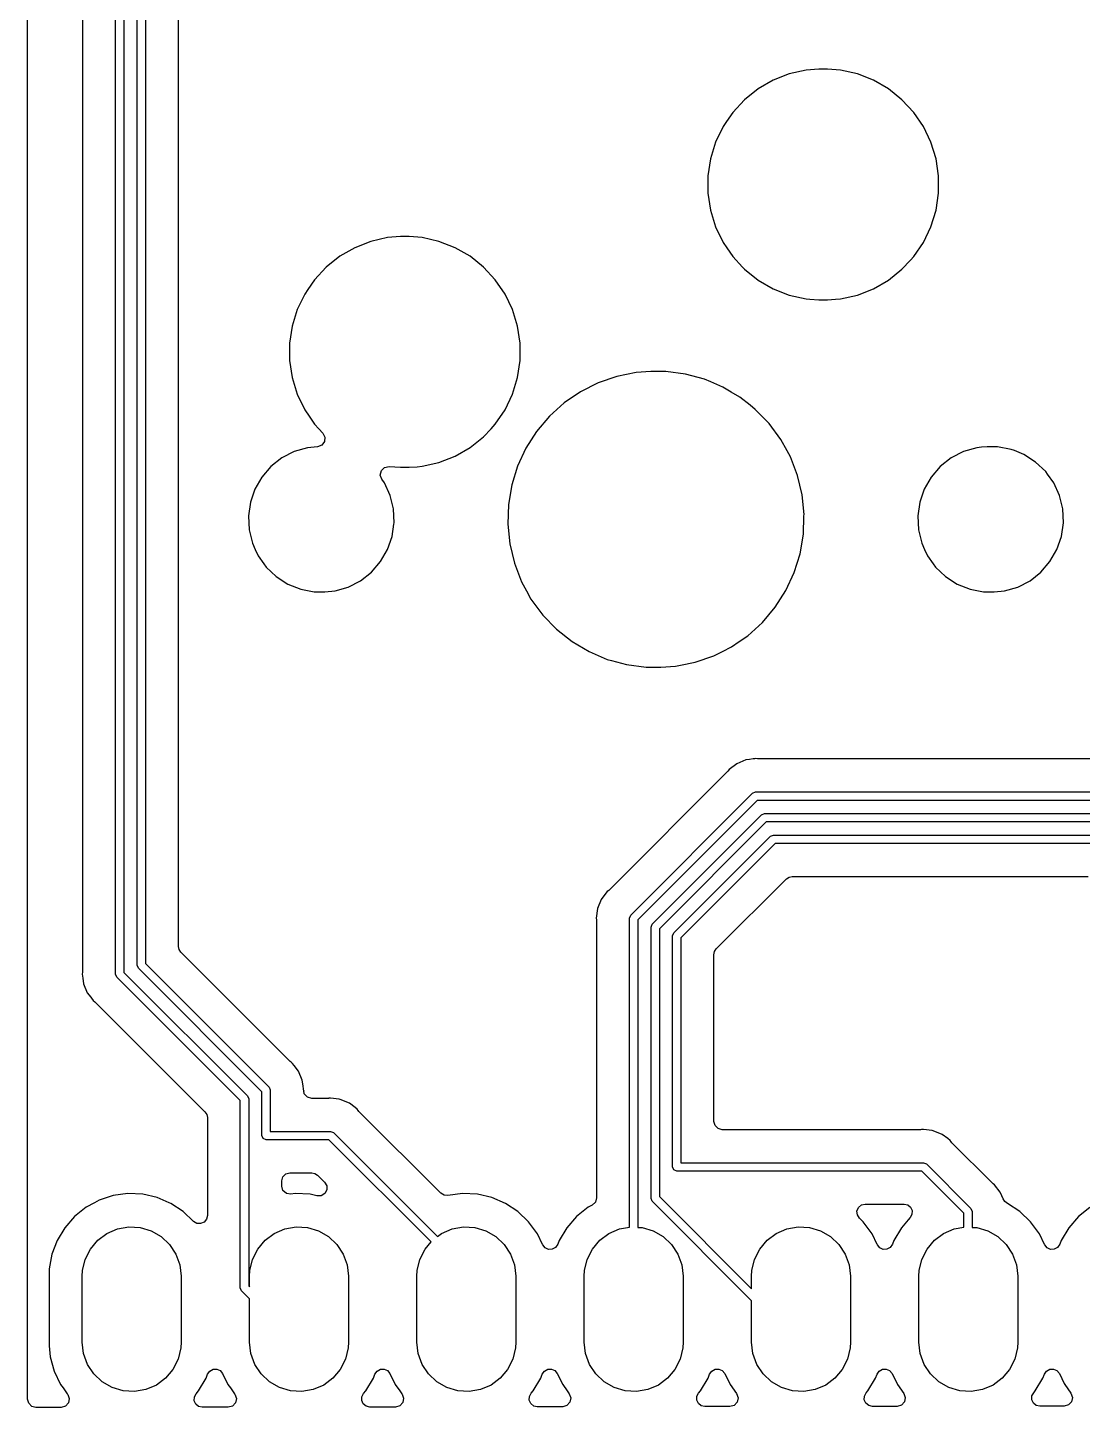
# Model space of a CAD drawing. Extents: x 30 to 259, y -142 to -25.
# Drawn here: x 29.75 to 45.76, y -105.15 to -84.21 of the extents above; entities that cross this region are included whole.
import ezdxf

# ---------------------------------------------------------------- set-up
doc = ezdxf.new("R2010")
doc.units = 0
doc.layers.add('BLACK', color=7, linetype='CONTINUOUS')

msp = doc.modelspace()

# ---------------------------------------------------------------- linework, layer by layer
at = {"layer": 'BLACK', "linetype": 'CONTINUOUS'}
for p, q in [((29.7505, -105.025), (29.7505, -25.1244)), ((30.586, -26.2201), (30.586, -98.5299)), ((31.0865, -98.575), (31.0865, -26.175)), ((31.2135, -26.2013), (31.2135, -98.5487)), ((31.4135, -98.4396), (31.4135, -26.3104)), ((31.5405, -26.3367), (31.5405, -98.4132)), ((32.041, -86.7262), (32.041, -72.5724)), ((41.3101, -84.9176), (41.0659, -85.0134)), ((41.5659, -84.8592), (41.3101, -84.9176)), ((41.762, -84.8445), (41.5659, -84.8592)), ((41.893, -84.8445), (41.762, -84.8445)), ((41.762, -84.8445), (41.762, -84.8445)), ((42.0891, -84.8592), (41.893, -84.8445)), ((41.893, -84.8445), (41.893, -84.8445)), ((42.3449, -84.9176), (42.0891, -84.8592)), ((42.5891, -85.0134), (42.3449, -84.9176)), ((40.8386, -85.1446), (40.6335, -85.3082)), ((41.0659, -85.0134), (40.8386, -85.1446)), ((42.8164, -85.1446), (42.5891, -85.0134)), ((43.0215, -85.3082), (42.8164, -85.1446)), ((42.8164, -85.1446), (42.8164, -85.1446)), ((40.6335, -85.3082), (40.4551, -85.5005)), ((43.1999, -85.5005), (43.0215, -85.3082)), ((43.0215, -85.3082), (43.0215, -85.3082)), ((43.0215, -85.3082), (43.0215, -85.3082)), ((40.4551, -85.5005), (40.3607, -85.6389)), ((43.3477, -85.7173), (43.1999, -85.5005)), ((43.1999, -85.5005), (43.1999, -85.5005)), ((43.1999, -85.5005), (43.1999, -85.5005)), ((40.3073, -85.7173), (40.1934, -85.9537)), ((40.3607, -85.6389), (40.3073, -85.7173)), ((43.4616, -85.9537), (43.3477, -85.7173)), ((40.1934, -85.9537), (40.1161, -86.2044)), ((43.5389, -86.2044), (43.4616, -85.9537)), ((40.1161, -86.2044), (40.077, -86.4638)), ((43.578, -86.4638), (43.5389, -86.2044)), ((40.077, -86.4638), (40.077, -86.7262)), ((43.578, -86.7262), (43.578, -86.4638)), ((32.041, -91.6224), (32.041, -86.7262)), ((40.077, -86.7262), (40.1161, -86.9856)), ((43.5389, -86.9856), (43.578, -86.7262)), ((40.1161, -86.9856), (40.1934, -87.2363)), ((43.4616, -87.2363), (43.5389, -86.9856)), ((40.1934, -87.2363), (40.3073, -87.4727)), ((43.3477, -87.4727), (43.4616, -87.2363)), ((34.9601, -87.4576), (34.7159, -87.5534)), ((35.2159, -87.3992), (34.9601, -87.4576)), ((35.412, -87.3845), (35.2159, -87.3992)), ((35.543, -87.3845), (35.412, -87.3845)), ((35.412, -87.3845), (35.412, -87.3845)), ((35.7391, -87.3992), (35.543, -87.3845)), ((35.543, -87.3845), (35.543, -87.3845)), ((35.9949, -87.4576), (35.7391, -87.3992)), ((36.2391, -87.5534), (35.9949, -87.4576)), ((40.3073, -87.4727), (40.3623, -87.5534)), ((43.1999, -87.6895), (43.3477, -87.4727)), ((34.4886, -87.6846), (34.2835, -87.8482)), ((34.7159, -87.5534), (34.4886, -87.6846)), ((36.4664, -87.6846), (36.2391, -87.5534)), ((36.6715, -87.8482), (36.4664, -87.6846)), ((36.4664, -87.6846), (36.4664, -87.6846)), ((40.3623, -87.5534), (40.4551, -87.6895)), ((40.4551, -87.6895), (40.6023, -87.8482)), ((43.1518, -87.7413), (43.1999, -87.6895)), ((43.1999, -87.6895), (43.1999, -87.6895)), ((43.1999, -87.6895), (43.1999, -87.6895)), ((34.2835, -87.8482), (34.1051, -88.0405)), ((36.8499, -88.0405), (36.6715, -87.8482)), ((36.6715, -87.8482), (36.6715, -87.8482)), ((36.6715, -87.8482), (36.6715, -87.8482)), ((40.6023, -87.8482), (40.6335, -87.8818)), ((40.6335, -87.8818), (40.8386, -88.0454)), ((42.8164, -88.0454), (43.0215, -87.8818)), ((43.0215, -87.8818), (43.1518, -87.7413)), ((34.1051, -88.0405), (34.0046, -88.1879)), ((36.9977, -88.2573), (36.8499, -88.0405)), ((36.8499, -88.0405), (36.8499, -88.0405)), ((36.8499, -88.0405), (36.8499, -88.0405)), ((40.8386, -88.0454), (41.0659, -88.1766)), ((42.5891, -88.1766), (42.8164, -88.0454)), ((33.9573, -88.2573), (33.8434, -88.4937)), ((34.0046, -88.1879), (33.9573, -88.2573)), ((37.1116, -88.4937), (36.9977, -88.2573)), ((41.0659, -88.1766), (41.234, -88.2426)), ((41.234, -88.2426), (41.2715, -88.2573)), ((41.2715, -88.2573), (41.3101, -88.2724)), ((41.3101, -88.2724), (41.5659, -88.3308)), ((41.5659, -88.3308), (41.6219, -88.335)), ((41.6219, -88.335), (41.762, -88.3455)), ((41.893, -88.3455), (42.0156, -88.3363)), ((42.0156, -88.3363), (42.0891, -88.3308)), ((42.0891, -88.3308), (42.3449, -88.2724)), ((42.3449, -88.2724), (42.5891, -88.1766)), ((33.8434, -88.4937), (33.7661, -88.7444)), ((37.1889, -88.7444), (37.1116, -88.4937)), ((41.762, -88.3455), (41.762, -88.3455)), ((41.762, -88.3455), (41.893, -88.3455)), ((41.893, -88.3455), (41.893, -88.3455)), ((33.7661, -88.7444), (33.727, -89.0038)), ((37.228, -89.0038), (37.1889, -88.7444)), ((33.727, -89.0038), (33.727, -89.2662)), ((37.228, -89.2662), (37.228, -89.0038)), ((33.727, -89.2662), (33.7661, -89.5256)), ((37.1889, -89.5256), (37.228, -89.2662)), ((33.7661, -89.5256), (33.8434, -89.7763)), ((37.1116, -89.7763), (37.1889, -89.5256)), ((38.6932, -89.5055), (38.4093, -89.6041)), ((38.9877, -89.4456), (38.6932, -89.5055)), ((39.2125, -89.4306), (38.9877, -89.4456)), ((39.4377, -89.4306), (39.2125, -89.4306)), ((39.2125, -89.4306), (39.2125, -89.4306)), ((39.7356, -89.4707), (39.4377, -89.4306)), ((40.0254, -89.55), (39.7356, -89.4707)), ((39.7356, -89.4707), (39.7356, -89.4707)), ((39.7356, -89.4707), (39.7356, -89.4707)), ((40.1209, -89.5906), (40.0254, -89.55)), ((40.302, -89.6673), (40.1209, -89.5906)), ((33.8434, -89.7763), (33.9573, -90.0127)), ((36.9977, -90.0127), (37.1116, -89.7763)), ((38.1412, -89.7396), (37.8934, -89.9097)), ((38.4093, -89.6041), (38.1412, -89.7396)), ((40.4313, -89.7439), (40.302, -89.6673)), ((40.5606, -89.8205), (40.4313, -89.7439)), ((33.9573, -90.0127), (34.0244, -90.1112)), ((36.8499, -90.2295), (36.9977, -90.0127)), ((37.8934, -89.9097), (37.6706, -90.1112)), ((40.7164, -89.9436), (40.5606, -89.8205)), ((40.7964, -90.0067), (40.7164, -89.9436)), ((41.0053, -90.2227), (40.7964, -90.0067)), ((34.0244, -90.1112), (34.1051, -90.2295)), ((37.6706, -90.1112), (37.4766, -90.3407)), ((41.1835, -90.4646), (41.0053, -90.2227)), ((34.1051, -90.2295), (34.1705, -90.3)), ((34.1705, -90.3), (34.2318, -90.366)), ((34.2318, -90.366), (34.2626, -90.4267)), ((34.2626, -90.4267), (34.2568, -90.4945)), ((36.4664, -90.5854), (36.6715, -90.4218)), ((36.6715, -90.4218), (36.7845, -90.3)), ((36.7845, -90.3), (36.8499, -90.2295)), ((36.8499, -90.2295), (36.8499, -90.2295)), ((36.8499, -90.2295), (36.8499, -90.2295)), ((37.4766, -90.3407), (37.3149, -90.594)), ((33.9981, -90.5886), (33.7963, -90.6478)), ((34.1527, -90.5738), (33.9981, -90.5886)), ((34.216, -90.549), (34.1527, -90.5738)), ((34.2568, -90.4945), (34.216, -90.549)), ((36.2391, -90.7166), (36.4664, -90.5854)), ((37.3149, -90.594), (37.1884, -90.8665)), ((41.2779, -90.6369), (41.1835, -90.4646)), ((41.3279, -90.7281), (41.2779, -90.6369)), ((44.1581, -90.5886), (43.9563, -90.6478)), ((44.2279, -90.5819), (44.1581, -90.5886)), ((44.315, -90.5736), (44.2279, -90.5819)), ((44.4727, -90.5736), (44.315, -90.5736)), ((44.6792, -90.6134), (44.4727, -90.5736)), ((44.4727, -90.5736), (44.4727, -90.5736)), ((44.7281, -90.633), (44.6792, -90.6134)), ((44.6792, -90.6134), (44.6792, -90.6134)), ((44.6792, -90.6134), (44.6792, -90.6134)), ((44.8745, -90.6916), (44.7281, -90.633)), ((33.6093, -90.7442), (33.444, -90.8743)), ((33.7963, -90.6478), (33.6093, -90.7442)), ((35.7391, -90.8708), (35.9949, -90.8124)), ((35.9949, -90.8124), (36.2391, -90.7166)), ((41.389, -90.8868), (41.3279, -90.7281)), ((43.7693, -90.7442), (43.604, -90.8743)), ((43.9563, -90.6478), (43.7693, -90.7442)), ((45.0514, -90.8053), (44.8745, -90.6916)), ((45.2037, -90.9505), (45.0514, -90.8053)), ((45.0514, -90.8053), (45.0514, -90.8053)), ((45.0514, -90.8053), (45.0514, -90.8053)), ((33.3062, -91.0332), (33.2011, -91.2154)), ((33.444, -90.8743), (33.3062, -91.0332)), ((35.1046, -91.0026), (35.1204, -90.9352)), ((35.1274, -91.068), (35.1046, -91.0026)), ((35.1204, -90.9352), (35.1699, -90.8868)), ((35.1699, -90.8868), (35.2377, -90.8724)), ((35.2377, -90.8724), (35.412, -90.8855)), ((35.412, -90.8855), (35.412, -90.8855)), ((35.412, -90.8855), (35.543, -90.8855)), ((35.543, -90.8855), (35.6656, -90.8763)), ((35.543, -90.8855), (35.543, -90.8855)), ((35.6656, -90.8763), (35.7391, -90.8708)), ((37.1884, -90.8665), (37.0994, -91.1535)), ((41.4359, -91.0086), (41.389, -90.8868)), ((41.5056, -91.3009), (41.4359, -91.0086)), ((43.4662, -91.0332), (43.3611, -91.2154)), ((43.604, -90.8743), (43.4662, -91.0332)), ((45.2317, -90.9898), (45.2037, -90.9505)), ((45.3257, -91.1218), (45.2317, -90.9898)), ((33.2011, -91.2154), (33.1323, -91.4142)), ((35.1657, -91.1218), (35.1274, -91.068)), ((35.2531, -91.3131), (35.1657, -91.1218)), ((35.1657, -91.1218), (35.1657, -91.1218)), ((35.1657, -91.1218), (35.1657, -91.1218)), ((37.0994, -91.1535), (37.0494, -91.4498)), ((43.3611, -91.2154), (43.2923, -91.4142)), ((45.4131, -91.3131), (45.3257, -91.1218)), ((45.3257, -91.1218), (45.3257, -91.1218)), ((45.3257, -91.1218), (45.3257, -91.1218)), ((33.1323, -91.4142), (33.1023, -91.6224)), ((35.3026, -91.5175), (35.2531, -91.3131)), ((37.0494, -91.4498), (37.0393, -91.7502)), ((41.5357, -91.5998), (41.5056, -91.3009)), ((43.2923, -91.4142), (43.2623, -91.6224)), ((45.4626, -91.5175), (45.4131, -91.3131)), ((32.041, -98.1546), (32.041, -91.6224)), ((33.1023, -91.6224), (33.1124, -91.8325)), ((33.1023, -91.6224), (33.1023, -91.6224)), ((35.3127, -91.7276), (35.3026, -91.5175)), ((41.5256, -91.9002), (41.5349, -91.6224)), ((41.5349, -91.6224), (41.5357, -91.5998)), ((43.2623, -91.6224), (43.2724, -91.8325)), ((43.2623, -91.6224), (43.2623, -91.6224)), ((45.4727, -91.7276), (45.4626, -91.5175)), ((33.1124, -91.8325), (33.1619, -92.0369)), ((35.2827, -91.9358), (35.3094, -91.7502)), ((35.3094, -91.7502), (35.3127, -91.7276)), ((37.0393, -91.7502), (37.0694, -92.0491)), ((41.4756, -92.1965), (41.5256, -91.9002)), ((43.2724, -91.8325), (43.3219, -92.0369)), ((45.4427, -91.9358), (45.4727, -91.7276)), ((33.1619, -92.0369), (33.2066, -92.1346)), ((35.2139, -92.1346), (35.2827, -91.9358)), ((37.0694, -92.0491), (37.1391, -92.3414)), ((43.3219, -92.0369), (43.3666, -92.1346)), ((45.3739, -92.1346), (45.4427, -91.9358)), ((33.2066, -92.1346), (33.2493, -92.2282)), ((33.2493, -92.2282), (33.3357, -92.3495)), ((34.971, -92.4757), (35.1088, -92.3168)), ((35.1088, -92.3168), (35.2139, -92.1346)), ((41.3866, -92.4835), (41.4756, -92.1965)), ((43.3666, -92.1346), (43.4093, -92.2282)), ((43.4093, -92.2282), (43.4957, -92.3495)), ((45.131, -92.4757), (45.2688, -92.3168)), ((45.2688, -92.3168), (45.3739, -92.1346)), ((33.3357, -92.3495), (33.3713, -92.3995)), ((33.3713, -92.3995), (33.5236, -92.5447)), ((34.8057, -92.6058), (34.971, -92.4757)), ((37.1391, -92.3414), (37.2471, -92.6219)), ((41.2601, -92.756), (41.3866, -92.4835)), ((43.4957, -92.3495), (43.5313, -92.3995)), ((43.5313, -92.3995), (43.6836, -92.5447)), ((44.9657, -92.6058), (45.131, -92.4757)), ((33.5236, -92.5447), (33.5236, -92.5447)), ((33.5236, -92.5447), (33.5236, -92.5447)), ((33.5236, -92.5447), (33.7005, -92.6584)), ((33.7005, -92.6584), (33.7005, -92.6584)), ((33.7005, -92.6584), (33.8958, -92.7366)), ((33.8958, -92.7366), (34.0246, -92.7614)), ((34.4169, -92.7614), (34.6187, -92.7022)), ((34.6187, -92.7022), (34.8057, -92.6058)), ((37.2471, -92.6219), (37.3235, -92.7614)), ((43.6836, -92.5447), (43.6836, -92.5447)), ((43.6836, -92.5447), (43.6836, -92.5447)), ((43.6836, -92.5447), (43.8605, -92.6584)), ((43.8605, -92.6584), (43.8605, -92.6584)), ((43.8605, -92.6584), (44.0558, -92.7366)), ((44.0558, -92.7366), (44.1846, -92.7614)), ((44.5769, -92.7614), (44.7787, -92.7022)), ((44.7787, -92.7022), (44.9657, -92.6058)), ((34.0246, -92.7614), (34.1023, -92.7764)), ((34.1023, -92.7764), (34.1023, -92.7764)), ((34.1023, -92.7764), (34.26, -92.7764)), ((34.26, -92.7764), (34.4169, -92.7614)), ((34.26, -92.7764), (34.26, -92.7764)), ((37.3235, -92.7614), (37.3915, -92.8854)), ((37.3915, -92.8854), (37.5697, -93.1273)), ((41.0984, -93.0093), (41.2601, -92.756)), ((44.1846, -92.7614), (44.2623, -92.7764)), ((44.2623, -92.7764), (44.2623, -92.7764)), ((44.2623, -92.7764), (44.42, -92.7764)), ((44.42, -92.7764), (44.5769, -92.7614)), ((44.42, -92.7764), (44.42, -92.7764)), ((37.5697, -93.1273), (37.7786, -93.3433)), ((40.9044, -93.2388), (41.0984, -93.0093)), ((37.7786, -93.3433), (38.0144, -93.5295)), ((40.6816, -93.4403), (40.9044, -93.2388)), ((38.0144, -93.5295), (38.273, -93.6827)), ((40.4338, -93.6104), (40.5517, -93.5295)), ((40.5517, -93.5295), (40.6816, -93.4403)), ((38.273, -93.6827), (38.5496, -93.8)), ((39.8818, -93.8445), (40.1657, -93.7459)), ((40.1657, -93.7459), (40.2997, -93.6782)), ((40.2997, -93.6782), (40.4338, -93.6104)), ((38.5496, -93.8), (38.5496, -93.8)), ((38.5496, -93.8), (38.5496, -93.8)), ((38.5496, -93.8), (38.6135, -93.8175)), ((38.6135, -93.8175), (38.8394, -93.8793)), ((38.8394, -93.8793), (39.1373, -93.9194)), ((39.1373, -93.9194), (39.3625, -93.9194)), ((39.3625, -93.9194), (39.5873, -93.9044)), ((39.3625, -93.9194), (39.3625, -93.9194)), ((39.5873, -93.9044), (39.6609, -93.8894)), ((39.6609, -93.8894), (39.8818, -93.8445)), ((40.5156, -95.3823), (40.3977, -95.4727)), ((40.6528, -95.3255), (40.5156, -95.3823)), ((40.7079, -95.3183), (40.6528, -95.3255)), ((40.763, -95.311), (40.7079, -95.3183)), ((40.7815, -95.3086), (40.763, -95.311)), ((40.8, -95.3061), (40.7815, -95.3086)), ((40.8289, -95.3099), (40.8, -95.3061)), ((40.8, -95.3061), (40.8, -95.3061)), ((40.8451, -95.311), (40.8289, -95.3099)), ((46.42, -95.311), (40.8451, -95.311)), ((40.3693, -95.5081), (38.5831, -97.2943)), ((40.38, -95.4959), (40.3693, -95.5081)), ((40.3977, -95.4727), (40.38, -95.4959)), ((38.9051, -97.6801), (40.7551, -95.8301)), ((40.7551, -95.8301), (40.8, -95.8115)), ((40.8, -95.8115), (46.6787, -95.8115)), ((40.8263, -95.9385), (39.0135, -97.7513)), ((46.705, -95.9385), (40.8263, -95.9385)), ((39.2321, -97.8155), (40.8905, -96.1571)), ((40.9618, -96.2655), (39.3405, -97.8867)), ((40.8905, -96.1571), (40.9354, -96.1385)), ((40.9354, -96.1385), (46.8141, -96.1385)), ((46.8404, -96.2655), (40.9618, -96.2655)), ((39.5591, -97.951), (41.026, -96.4841)), ((41.026, -96.4841), (41.0709, -96.4655)), ((41.026, -96.4841), (41.026, -96.4841)), ((41.0709, -96.4655), (46.9496, -96.4655)), ((41.0972, -96.5925), (39.6675, -98.0222)), ((46.9759, -96.5925), (41.0972, -96.5925)), ((40.2043, -98.1932), (41.2682, -97.1293)), ((41.2682, -97.1293), (41.3084, -97.1024)), ((41.3084, -97.1024), (41.3559, -97.093)), ((41.3559, -97.093), (45.8485, -97.093)), ((38.5477, -97.3227), (38.5126, -97.3686)), ((38.5709, -97.305), (38.5477, -97.3227)), ((38.5831, -97.2943), (38.5709, -97.305)), ((38.4573, -97.4406), (38.4005, -97.5778)), ((38.5126, -97.3686), (38.4573, -97.4406)), ((38.5126, -97.3686), (38.5126, -97.3686)), ((38.4005, -97.5778), (38.3811, -97.725)), ((38.3811, -97.725), (38.3849, -97.7539)), ((38.3849, -97.7539), (38.386, -97.7701)), ((38.8865, -97.725), (38.9051, -97.6801)), ((38.8865, -102.415), (38.8865, -97.725)), ((38.9051, -97.6801), (38.9051, -97.6801)), ((39.0135, -97.7513), (39.0135, -102.418)), ((38.386, -97.7701), (38.386, -101.969)), ((39.2135, -97.8604), (39.2321, -97.8155)), ((39.2135, -101.977), (39.2135, -97.8604)), ((39.2321, -97.8155), (39.2321, -97.8155)), ((39.3405, -97.8867), (39.3405, -101.951)), ((39.5405, -97.9959), (39.5591, -97.951)), ((39.5591, -97.951), (39.5591, -97.951)), ((32.0504, -98.202), (32.041, -98.1546)), ((39.5405, -101.5), (39.5405, -97.9959)), ((39.6675, -98.0222), (39.6675, -101.436)), ((32.0773, -98.2423), (32.0504, -98.202)), ((33.737, -99.902), (32.0773, -98.2423)), ((40.168, -98.2809), (40.1774, -98.2334)), ((40.168, -100.812), (40.168, -98.2809)), ((40.1774, -98.2334), (40.2043, -98.1932)), ((30.5849, -98.5461), (30.5811, -98.575)), ((30.5811, -98.575), (30.589, -98.6349)), ((30.586, -98.5299), (30.5849, -98.5461)), ((31.1051, -98.6199), (31.0865, -98.575)), ((31.2135, -98.5487), (33.088, -100.423)), ((31.4321, -98.4845), (31.4135, -98.4396)), ((33.3066, -100.359), (31.4321, -98.4845)), ((31.5405, -98.4132), (33.415, -100.288)), ((30.589, -98.6349), (30.6005, -98.7222)), ((30.6005, -98.7222), (30.6573, -98.8594)), ((32.9796, -100.494), (31.1051, -98.6199)), ((30.6573, -98.8594), (30.7083, -98.9258)), ((30.7083, -98.9258), (30.7189, -98.9396)), ((30.7189, -98.9396), (30.7189, -98.9396)), ((30.7189, -98.9396), (30.7477, -98.9772)), ((30.7477, -98.9772), (30.7477, -98.9772)), ((30.7477, -98.9772), (30.7709, -98.995)), ((30.7709, -98.995), (30.7831, -99.0057)), ((30.7831, -99.0057), (32.4428, -100.665)), ((33.7492, -99.9126), (33.737, -99.902)), ((33.7723, -99.9304), (33.7492, -99.9126)), ((33.795, -99.96), (33.7723, -99.9304)), ((33.8628, -100.048), (33.795, -99.96)), ((33.795, -99.96), (33.795, -99.96)), ((33.9196, -100.185), (33.8628, -100.048)), ((33.9271, -100.242), (33.9196, -100.185)), ((33.9411, -100.349), (33.9271, -100.242)), ((33.088, -100.423), (33.1066, -100.468)), ((33.1066, -100.468), (33.1066, -103.307)), ((33.3066, -101.025), (33.3066, -100.359)), ((33.415, -100.288), (33.4336, -100.333)), ((33.4336, -100.333), (33.4336, -100.962)), ((33.9448, -100.348), (33.9411, -100.349)), ((33.9511, -100.389), (33.9448, -100.348)), ((33.9968, -100.442), (33.9511, -100.389)), ((34.0635, -100.461), (33.9968, -100.442)), ((34.3049, -100.461), (34.0635, -100.461)), ((34.3211, -100.46), (34.3049, -100.461)), ((34.3245, -100.459), (34.3211, -100.46)), ((34.35, -100.456), (34.3245, -100.459)), ((34.4801, -100.473), (34.35, -100.456)), ((34.4972, -100.476), (34.4801, -100.473)), ((34.6344, -100.532), (34.4972, -100.476)), ((32.4428, -100.665), (32.4697, -100.706)), ((32.9796, -103.333), (32.9796, -100.494)), ((34.7218, -100.599), (34.6344, -100.532)), ((34.7522, -100.623), (34.7218, -100.599)), ((34.7679, -100.643), (34.7522, -100.623)), ((34.77, -100.646), (34.7679, -100.643)), ((34.7807, -100.658), (34.77, -100.646)), ((36.0237, -101.901), (34.7807, -100.658)), ((32.4697, -100.706), (32.4791, -100.753)), ((32.4791, -100.753), (32.4791, -102.238)), ((40.1846, -100.874), (40.168, -100.812)), ((40.23, -100.919), (40.1846, -100.874)), ((33.3252, -101.07), (33.3066, -101.025)), ((33.3701, -101.088), (33.3252, -101.07)), ((34.3237, -101.088), (33.3701, -101.088)), ((33.4336, -100.962), (34.35, -100.962)), ((35.8745, -102.639), (34.3237, -101.088)), ((34.35, -100.962), (34.3949, -100.98)), ((34.3949, -100.98), (35.9721, -102.557)), ((40.292, -100.936), (40.23, -100.919)), ((43.3049, -100.936), (40.292, -100.936)), ((43.3211, -100.935), (43.3049, -100.936)), ((43.3245, -100.934), (43.3211, -100.935)), ((43.35, -100.931), (43.3245, -100.934)), ((43.4801, -100.948), (43.35, -100.931)), ((43.4972, -100.951), (43.4801, -100.948)), ((43.6344, -101.007), (43.4972, -100.951)), ((43.7172, -101.071), (43.6344, -101.007)), ((43.7522, -101.098), (43.7172, -101.071)), ((43.768, -101.118), (43.7522, -101.098)), ((43.77, -101.121), (43.768, -101.118)), ((43.7807, -101.133), (43.77, -101.121)), ((44.3919, -101.744), (43.7807, -101.133)), ((39.5591, -101.545), (39.5405, -101.5)), ((39.6675, -101.436), (43.35, -101.436)), ((43.35, -101.436), (43.3949, -101.455)), ((43.3949, -101.455), (44.0699, -102.13)), ((33.6071, -101.713), (33.6237, -101.651)), ((33.6071, -101.792), (33.6071, -101.713)), ((33.6237, -101.651), (33.6691, -101.606)), ((33.6691, -101.606), (33.7311, -101.589)), ((33.7311, -101.589), (34.065, -101.589)), ((34.065, -101.589), (34.1125, -101.598)), ((34.1125, -101.598), (34.1527, -101.625)), ((34.1527, -101.625), (34.2585, -101.731)), ((34.2585, -101.731), (34.2904, -101.786)), ((39.604, -101.563), (39.5591, -101.545)), ((43.3237, -101.563), (39.604, -101.563)), ((43.9615, -102.201), (43.3237, -101.563)), ((31.0506, -101.936), (30.8365, -102.005)), ((31.2737, -101.906), (31.0506, -101.936)), ((31.4985, -101.916), (31.2737, -101.906)), ((31.718, -101.966), (31.4985, -101.916)), ((33.6266, -101.859), (33.6071, -101.792)), ((33.679, -101.904), (33.6266, -101.859)), ((33.7477, -101.915), (33.679, -101.904)), ((33.8137, -101.906), (33.7477, -101.915)), ((34.0385, -101.916), (33.8137, -101.906)), ((34.1432, -101.94), (34.0385, -101.916)), ((34.2065, -101.938), (34.1432, -101.94)), ((34.2605, -101.905), (34.2065, -101.938)), ((34.2911, -101.849), (34.2605, -101.905)), ((34.2904, -101.786), (34.2911, -101.849)), ((36.0717, -101.931), (36.0237, -101.901)), ((36.128, -101.936), (36.0717, -101.931)), ((36.3537, -101.906), (36.128, -101.936)), ((36.5785, -101.916), (36.3537, -101.906)), ((36.798, -101.966), (36.5785, -101.916)), ((39.3405, -101.951), (40.74, -103.35)), ((44.4041, -101.755), (44.3919, -101.744)), ((44.4272, -101.773), (44.4041, -101.755)), ((44.4273, -101.773), (44.4272, -101.773)), ((44.4272, -101.773), (44.4272, -101.773)), ((44.5129, -101.884), (44.4273, -101.773)), ((44.5177, -101.891), (44.5129, -101.884)), ((44.5577, -101.987), (44.5177, -101.891)), ((30.6383, -102.112), (30.4623, -102.252)), ((30.766, -102.043), (30.6383, -102.112)), ((30.6383, -102.112), (30.6383, -102.112)), ((30.6383, -102.112), (30.6383, -102.112)), ((30.8365, -102.005), (30.766, -102.043)), ((31.8994, -102.043), (31.718, -101.966)), ((31.925, -102.054), (31.8994, -102.043)), ((32.1128, -102.178), (31.925, -102.054)), ((37.005, -102.054), (36.798, -101.966)), ((37.1928, -102.178), (37.005, -102.054)), ((38.2583, -102.112), (38.0823, -102.252)), ((38.3208, -102.079), (38.2583, -102.112)), ((38.2583, -102.112), (38.2583, -102.112)), ((38.2583, -102.112), (38.2583, -102.112)), ((38.3684, -102.033), (38.3208, -102.079)), ((38.386, -101.969), (38.3684, -102.033)), ((39.2321, -102.022), (39.2135, -101.977)), ((40.74, -103.53), (39.2321, -102.022)), ((42.3396, -102.17), (42.3614, -102.116)), ((42.3614, -102.116), (42.4055, -102.078)), ((42.4055, -102.078), (42.4623, -102.064)), ((42.4623, -102.064), (43.054, -102.064)), ((43.054, -102.064), (43.1088, -102.077)), ((43.1088, -102.077), (43.1523, -102.112)), ((43.1523, -102.112), (43.1756, -102.164)), ((44.0699, -102.13), (44.0885, -102.175)), ((44.5841, -102.027), (44.5577, -101.987)), ((44.6235, -102.054), (44.5841, -102.027)), ((44.625, -102.054), (44.6235, -102.054)), ((44.8128, -102.178), (44.625, -102.054)), ((45.8713, -102.118), (45.7023, -102.252)), ((30.4623, -102.252), (30.3142, -102.422)), ((32.2694, -102.328), (32.1128, -102.178)), ((32.3189, -102.357), (32.2694, -102.328)), ((32.3761, -102.361), (32.3189, -102.357)), ((32.4289, -102.338), (32.3761, -102.361)), ((32.4658, -102.294), (32.4289, -102.338)), ((32.4791, -102.238), (32.4658, -102.294)), ((37.3555, -102.334), (37.1928, -102.178)), ((37.1928, -102.178), (37.1928, -102.178)), ((37.1928, -102.178), (37.1928, -102.178)), ((37.4878, -102.516), (37.3555, -102.334)), ((38.0823, -102.252), (37.9342, -102.422)), ((42.3451, -102.228), (42.3396, -102.17)), ((42.3766, -102.278), (42.3451, -102.228)), ((42.3815, -102.282), (42.3766, -102.278)), ((42.4355, -102.334), (42.3815, -102.282)), ((42.5678, -102.516), (42.4355, -102.334)), ((43.1165, -102.305), (43.0142, -102.422)), ((43.1474, -102.27), (43.1165, -102.305)), ((43.1738, -102.22), (43.1474, -102.27)), ((43.1756, -102.164), (43.1738, -102.22)), ((43.9615, -102.416), (43.9615, -102.201)), ((44.0885, -102.175), (44.0885, -102.417)), ((44.9755, -102.334), (44.8128, -102.178)), ((44.8128, -102.178), (44.8128, -102.178)), ((44.8128, -102.178), (44.8128, -102.178)), ((45.1078, -102.516), (44.9755, -102.334)), ((45.7023, -102.252), (45.5542, -102.422)), ((30.3142, -102.422), (30.1988, -102.615)), ((30.8153, -102.614), (30.955, -102.51)), ((30.955, -102.51), (31.1149, -102.442)), ((31.1149, -102.442), (31.2864, -102.411)), ((31.2864, -102.411), (31.4602, -102.421)), ((31.4602, -102.421), (31.6271, -102.471)), ((31.6271, -102.471), (31.7779, -102.558)), ((31.7779, -102.558), (31.9045, -102.678)), ((33.3553, -102.614), (33.495, -102.51)), ((33.495, -102.51), (33.6549, -102.442)), ((33.6549, -102.442), (33.8264, -102.411)), ((33.8264, -102.411), (34.0002, -102.421)), ((34.0002, -102.421), (34.1671, -102.471)), ((34.1671, -102.471), (34.3179, -102.558)), ((34.3179, -102.558), (34.4445, -102.678)), ((35.9721, -102.557), (36.035, -102.51)), ((36.035, -102.51), (36.1949, -102.442)), ((36.1949, -102.442), (36.3664, -102.411)), ((36.3664, -102.411), (36.5402, -102.421)), ((36.5402, -102.421), (36.7071, -102.471)), ((36.7071, -102.471), (36.8579, -102.558)), ((36.8579, -102.558), (36.9845, -102.678)), ((37.566, -102.678), (37.4878, -102.516)), ((37.9342, -102.422), (37.8188, -102.615)), ((38.4353, -102.614), (38.575, -102.51)), ((38.575, -102.51), (38.7349, -102.442)), ((38.7349, -102.442), (38.8865, -102.415)), ((39.0135, -102.418), (39.0802, -102.421)), ((39.0802, -102.421), (39.2471, -102.471)), ((39.2471, -102.471), (39.3979, -102.558)), ((39.3979, -102.558), (39.5245, -102.678)), ((40.9753, -102.614), (41.115, -102.51)), ((41.115, -102.51), (41.2749, -102.442)), ((41.2749, -102.442), (41.4464, -102.411)), ((41.4464, -102.411), (41.6202, -102.421)), ((41.6202, -102.421), (41.7871, -102.471)), ((41.7871, -102.471), (41.9379, -102.558)), ((41.9379, -102.558), (42.0645, -102.678)), ((42.646, -102.678), (42.5678, -102.516)), ((43.0142, -102.422), (42.8988, -102.615)), ((43.5153, -102.614), (43.655, -102.51)), ((43.655, -102.51), (43.8149, -102.442)), ((43.8149, -102.442), (43.9615, -102.416)), ((44.0885, -102.417), (44.1602, -102.421)), ((44.1602, -102.421), (44.3271, -102.471)), ((44.3271, -102.471), (44.4779, -102.558)), ((44.4779, -102.558), (44.6045, -102.678)), ((45.186, -102.678), (45.1078, -102.516)), ((45.5542, -102.422), (45.4388, -102.615)), ((30.1988, -102.615), (30.1197, -102.826)), ((30.6252, -102.903), (30.7034, -102.748)), ((30.7034, -102.748), (30.8153, -102.614)), ((31.9045, -102.678), (32.0002, -102.823)), ((33.1652, -102.903), (33.2434, -102.748)), ((33.2434, -102.748), (33.3553, -102.614)), ((34.4445, -102.678), (34.5402, -102.823)), ((35.7052, -102.903), (35.7834, -102.748)), ((35.7834, -102.748), (35.8745, -102.639)), ((36.9845, -102.678), (37.0802, -102.823)), ((37.5689, -102.684), (37.566, -102.678)), ((37.605, -102.729), (37.5689, -102.684)), ((37.6574, -102.752), (37.605, -102.729)), ((37.7147, -102.75), (37.6574, -102.752)), ((37.7647, -102.722), (37.7147, -102.75)), ((37.7967, -102.674), (37.7647, -102.722)), ((37.8188, -102.615), (37.7967, -102.674)), ((38.2452, -102.903), (38.3234, -102.748)), ((38.3234, -102.748), (38.4353, -102.614)), ((39.5245, -102.678), (39.6202, -102.823)), ((40.7852, -102.903), (40.8634, -102.748)), ((40.8634, -102.748), (40.9753, -102.614)), ((42.0645, -102.678), (42.1602, -102.823)), ((42.6489, -102.684), (42.646, -102.678)), ((42.685, -102.729), (42.6489, -102.684)), ((42.7374, -102.752), (42.685, -102.729)), ((42.7947, -102.75), (42.7374, -102.752)), ((42.8447, -102.722), (42.7947, -102.75)), ((42.8767, -102.674), (42.8447, -102.722)), ((42.8988, -102.615), (42.8767, -102.674)), ((43.3252, -102.903), (43.4034, -102.748)), ((43.4034, -102.748), (43.5153, -102.614)), ((44.6045, -102.678), (44.7002, -102.823)), ((45.1889, -102.684), (45.186, -102.678)), ((45.225, -102.729), (45.1889, -102.684)), ((45.2774, -102.752), (45.225, -102.729)), ((45.3347, -102.75), (45.2774, -102.752)), ((45.3847, -102.722), (45.3347, -102.75)), ((45.4167, -102.674), (45.3847, -102.722)), ((45.4388, -102.615), (45.4167, -102.674)), ((30.1197, -102.826), (30.0795, -103.047)), ((30.5851, -103.073), (30.6252, -102.903)), ((32.0002, -102.823), (32.0598, -102.987)), ((32.0598, -102.987), (32.08, -103.16)), ((33.1251, -103.073), (33.1652, -102.903)), ((34.5402, -102.823), (34.5998, -102.987)), ((34.5998, -102.987), (34.62, -103.16)), ((35.6651, -103.073), (35.7052, -102.903)), ((37.0802, -102.823), (37.1398, -102.987)), ((37.1398, -102.987), (37.16, -103.16)), ((38.2051, -103.073), (38.2452, -102.903)), ((39.6202, -102.823), (39.6798, -102.987)), ((39.6798, -102.987), (39.7, -103.16)), ((40.7451, -103.073), (40.7852, -102.903)), ((42.1602, -102.823), (42.2198, -102.987)), ((42.2198, -102.987), (42.24, -103.16)), ((43.2851, -103.073), (43.3252, -102.903)), ((44.7002, -102.823), (44.7598, -102.987)), ((44.7598, -102.987), (44.78, -103.16)), ((30.0795, -103.047), (30.0795, -104.216)), ((30.58, -103.16), (30.5851, -103.073)), ((30.58, -104.16), (30.58, -103.16)), ((32.08, -103.16), (32.08, -104.16)), ((33.12, -103.16), (33.1251, -103.073)), ((33.12, -103.32), (33.12, -103.16)), ((34.62, -103.16), (34.62, -104.16)), ((35.66, -103.16), (35.6651, -103.073)), ((35.66, -104.16), (35.66, -103.16)), ((37.16, -103.16), (37.16, -104.16)), ((38.2, -103.16), (38.2051, -103.073)), ((38.2, -104.16), (38.2, -103.16)), ((39.7, -103.16), (39.7, -104.16)), ((40.74, -103.16), (40.7451, -103.073)), ((40.74, -103.35), (40.74, -103.16)), ((42.24, -103.16), (42.24, -104.16)), ((43.28, -103.16), (43.2851, -103.073)), ((43.28, -104.16), (43.28, -103.16)), ((44.78, -103.16), (44.78, -104.16)), ((32.9982, -103.378), (32.9796, -103.333)), ((32.9796, -103.333), (32.9796, -103.333)), ((33.12, -103.5), (32.9982, -103.378)), ((33.1066, -103.307), (33.12, -103.32)), ((33.12, -104.16), (33.12, -103.5)), ((40.74, -104.16), (40.74, -103.53)), ((30.0795, -104.216), (30.0946, -104.384)), ((30.6002, -104.333), (30.58, -104.16)), ((32.0749, -104.247), (32.0348, -104.417)), ((32.08, -104.16), (32.0749, -104.247)), ((33.1402, -104.333), (33.12, -104.16)), ((34.6149, -104.247), (34.5748, -104.417)), ((34.62, -104.16), (34.6149, -104.247)), ((35.6802, -104.333), (35.66, -104.16)), ((37.1549, -104.247), (37.1148, -104.417)), ((37.16, -104.16), (37.1549, -104.247)), ((38.2202, -104.333), (38.2, -104.16)), ((39.6949, -104.247), (39.6548, -104.417)), ((39.7, -104.16), (39.6949, -104.247)), ((40.7602, -104.333), (40.74, -104.16)), ((42.2349, -104.247), (42.1948, -104.417)), ((42.24, -104.16), (42.2349, -104.247)), ((43.3002, -104.333), (43.28, -104.16)), ((44.7749, -104.247), (44.7348, -104.417)), ((44.78, -104.16), (44.7749, -104.247)), ((30.0946, -104.384), (30.1545, -104.601)), ((30.6598, -104.497), (30.6002, -104.333)), ((32.0348, -104.417), (31.9566, -104.572)), ((33.1998, -104.497), (33.1402, -104.333)), ((34.5748, -104.417), (34.4966, -104.572)), ((35.7398, -104.497), (35.6802, -104.333)), ((37.1148, -104.417), (37.0366, -104.572)), ((38.2798, -104.497), (38.2202, -104.333)), ((39.6548, -104.417), (39.5766, -104.572)), ((40.8198, -104.497), (40.7602, -104.333)), ((42.1948, -104.417), (42.1166, -104.572)), ((43.3598, -104.497), (43.3002, -104.333)), ((44.7348, -104.417), (44.6566, -104.572)), ((30.1545, -104.601), (30.2522, -104.804)), ((30.7555, -104.642), (30.6598, -104.497)), ((30.8821, -104.762), (30.7555, -104.642)), ((31.9566, -104.572), (31.8447, -104.706)), ((32.4612, -104.705), (32.4833, -104.646)), ((32.4833, -104.646), (32.5153, -104.598)), ((32.5153, -104.598), (32.5653, -104.57)), ((32.5653, -104.57), (32.6226, -104.568)), ((32.6226, -104.568), (32.675, -104.591)), ((32.675, -104.591), (32.7111, -104.636)), ((32.7111, -104.636), (32.7922, -104.804)), ((33.2955, -104.642), (33.1998, -104.497)), ((33.4221, -104.762), (33.2955, -104.642)), ((34.4966, -104.572), (34.3847, -104.706)), ((35.0012, -104.705), (35.0233, -104.646)), ((35.0233, -104.646), (35.0553, -104.598)), ((35.0553, -104.598), (35.1053, -104.57)), ((35.1053, -104.57), (35.1626, -104.568)), ((35.1626, -104.568), (35.215, -104.591)), ((35.215, -104.591), (35.2511, -104.636)), ((35.2511, -104.636), (35.3322, -104.804)), ((35.8355, -104.642), (35.7398, -104.497)), ((35.9621, -104.762), (35.8355, -104.642)), ((37.0366, -104.572), (36.9247, -104.706)), ((37.5412, -104.705), (37.5633, -104.646)), ((37.5633, -104.646), (37.5953, -104.598)), ((37.5953, -104.598), (37.6453, -104.57)), ((37.6453, -104.57), (37.7026, -104.568)), ((37.7026, -104.568), (37.755, -104.591)), ((37.755, -104.591), (37.7911, -104.636)), ((37.7911, -104.636), (37.8722, -104.804)), ((38.3755, -104.642), (38.2798, -104.497)), ((38.5021, -104.762), (38.3755, -104.642)), ((39.5766, -104.572), (39.4647, -104.706)), ((40.0812, -104.705), (40.1033, -104.646)), ((40.1033, -104.646), (40.1353, -104.598)), ((40.1353, -104.598), (40.1853, -104.57)), ((40.1853, -104.57), (40.2426, -104.568)), ((40.2426, -104.568), (40.295, -104.591)), ((40.295, -104.591), (40.3311, -104.636)), ((40.3311, -104.636), (40.4122, -104.804)), ((40.9155, -104.642), (40.8198, -104.497)), ((41.0421, -104.762), (40.9155, -104.642)), ((42.1166, -104.572), (42.0047, -104.706)), ((42.6212, -104.705), (42.6433, -104.646)), ((42.6433, -104.646), (42.6753, -104.598)), ((42.6753, -104.598), (42.7253, -104.57)), ((42.7253, -104.57), (42.7826, -104.568)), ((42.7826, -104.568), (42.835, -104.591)), ((42.835, -104.591), (42.8711, -104.636)), ((42.8711, -104.636), (42.9522, -104.804)), ((43.4555, -104.642), (43.3598, -104.497)), ((43.5821, -104.762), (43.4555, -104.642)), ((44.6566, -104.572), (44.5447, -104.706)), ((45.1612, -104.705), (45.1833, -104.646)), ((45.1833, -104.646), (45.2153, -104.598)), ((45.2153, -104.598), (45.2653, -104.57)), ((45.2653, -104.57), (45.3226, -104.568)), ((45.3226, -104.568), (45.375, -104.591)), ((45.375, -104.591), (45.4111, -104.636)), ((45.4111, -104.636), (45.4837, -104.786)), ((30.2522, -104.804), (30.2886, -104.854)), ((30.2886, -104.854), (30.3515, -104.941)), ((31.0329, -104.849), (30.8821, -104.762)), ((31.1998, -104.899), (31.0329, -104.849)), ((31.5451, -104.878), (31.3736, -104.909)), ((31.705, -104.81), (31.5451, -104.878)), ((31.8447, -104.706), (31.705, -104.81)), ((32.3458, -104.898), (32.4612, -104.705)), ((32.7922, -104.804), (32.8286, -104.854)), ((32.8286, -104.854), (32.8915, -104.941)), ((33.5729, -104.849), (33.4221, -104.762)), ((33.7398, -104.899), (33.5729, -104.849)), ((34.0851, -104.878), (33.9136, -104.909)), ((34.245, -104.81), (34.0851, -104.878)), ((34.3847, -104.706), (34.245, -104.81)), ((34.8858, -104.898), (35.0012, -104.705)), ((35.3322, -104.804), (35.4005, -104.898)), ((36.1129, -104.849), (35.9621, -104.762)), ((36.2798, -104.899), (36.1129, -104.849)), ((36.6251, -104.878), (36.4536, -104.909)), ((36.785, -104.81), (36.6251, -104.878)), ((36.9247, -104.706), (36.785, -104.81)), ((37.4258, -104.898), (37.5412, -104.705)), ((37.8722, -104.804), (37.9405, -104.898)), ((38.6529, -104.849), (38.5021, -104.762)), ((38.8198, -104.899), (38.6529, -104.849)), ((39.1651, -104.878), (38.9936, -104.909)), ((39.325, -104.81), (39.1651, -104.878)), ((39.4647, -104.706), (39.325, -104.81)), ((39.9658, -104.898), (40.0812, -104.705)), ((40.4122, -104.804), (40.5109, -104.94)), ((41.1929, -104.849), (41.0421, -104.762)), ((41.3598, -104.899), (41.1929, -104.849)), ((41.7051, -104.878), (41.5336, -104.909)), ((41.865, -104.81), (41.7051, -104.878)), ((42.0047, -104.706), (41.865, -104.81)), ((42.5058, -104.898), (42.6212, -104.705)), ((42.9522, -104.804), (43.0487, -104.937)), ((43.7329, -104.849), (43.5821, -104.762)), ((43.8998, -104.899), (43.7329, -104.849)), ((44.2451, -104.878), (44.0736, -104.909)), ((44.405, -104.81), (44.2451, -104.878)), ((44.5447, -104.706), (44.405, -104.81)), ((45.0458, -104.898), (45.1612, -104.705)), ((45.4837, -104.786), (45.4922, -104.804)), ((45.4922, -104.804), (45.5865, -104.934)), ((29.7671, -105.087), (29.7505, -105.025)), ((29.8126, -105.133), (29.7671, -105.087)), ((30.3699, -105.081), (30.3243, -105.131)), ((30.3515, -104.941), (30.3597, -104.952)), ((30.3597, -104.952), (30.383, -105.015)), ((30.383, -105.015), (30.3699, -105.081)), ((31.3736, -104.909), (31.1998, -104.899)), ((32.2802, -105.047), (32.282, -104.99)), ((32.3035, -105.098), (32.2802, -105.047)), ((32.282, -104.99), (32.3084, -104.941)), ((32.3084, -104.941), (32.3458, -104.898)), ((32.3458, -104.898), (32.3458, -104.898)), ((32.9077, -105.078), (32.8621, -105.128)), ((32.8915, -104.941), (32.8975, -104.949)), ((32.8975, -104.949), (32.9208, -105.012)), ((32.9208, -105.012), (32.9077, -105.078)), ((33.9136, -104.909), (33.7398, -104.899)), ((34.8229, -105.044), (34.8246, -104.987)), ((34.8462, -105.095), (34.8229, -105.044)), ((34.8246, -104.987), (34.8511, -104.938)), ((34.8511, -104.938), (34.8858, -104.898)), ((34.8858, -104.898), (34.8858, -104.898)), ((35.4455, -105.075), (35.3999, -105.124)), ((35.4005, -104.898), (35.4315, -104.941)), ((35.4315, -104.941), (35.4353, -104.946)), ((35.4353, -104.946), (35.4586, -105.009)), ((35.4586, -105.009), (35.4455, -105.075)), ((36.4536, -104.909), (36.2798, -104.899)), ((37.3655, -105.041), (37.3673, -104.984)), ((37.3888, -105.092), (37.3655, -105.041)), ((37.3673, -104.984), (37.3937, -104.935)), ((37.4324, -105.128), (37.3888, -105.092)), ((37.3937, -104.935), (37.4258, -104.898)), ((37.9833, -105.072), (37.9377, -105.121)), ((37.9405, -104.898), (37.9715, -104.941)), ((37.9715, -104.941), (37.9731, -104.943)), ((37.9731, -104.943), (37.9964, -105.006)), ((37.9964, -105.006), (37.9833, -105.072)), ((38.9936, -104.909), (38.8198, -104.899)), ((39.9082, -105.038), (39.9099, -104.981)), ((39.9315, -105.089), (39.9082, -105.038)), ((39.9099, -104.981), (39.9364, -104.932)), ((39.9751, -105.124), (39.9315, -105.089)), ((39.9364, -104.932), (39.9658, -104.898)), ((40.5211, -105.069), (40.4755, -105.118)), ((40.5109, -104.94), (40.5342, -105.003)), ((40.5342, -105.003), (40.5211, -105.069)), ((41.5336, -104.909), (41.3598, -104.899)), ((42.4508, -105.035), (42.4526, -104.978)), ((42.4742, -105.086), (42.4508, -105.035)), ((42.4526, -104.978), (42.479, -104.929)), ((42.5177, -105.121), (42.4742, -105.086)), ((42.479, -104.929), (42.5058, -104.898)), ((43.0589, -105.066), (43.0133, -105.115)), ((43.0487, -104.937), (43.072, -105)), ((43.072, -105), (43.0589, -105.066)), ((44.0736, -104.909), (43.8998, -104.899)), ((44.9935, -105.032), (44.9953, -104.975)), ((45.0168, -105.083), (44.9935, -105.032)), ((44.9953, -104.975), (45.0217, -104.926)), ((45.0604, -105.118), (45.0168, -105.083)), ((45.0217, -104.926), (45.0458, -104.898)), ((45.5967, -105.063), (45.5511, -105.112)), ((45.5865, -104.934), (45.6098, -104.997)), ((45.6098, -104.997), (45.5967, -105.063)), ((29.8746, -105.149), (29.8126, -105.133)), ((30.2596, -105.149), (29.8746, -105.149)), ((30.3243, -105.131), (30.2596, -105.149)), ((32.3471, -105.134), (32.3035, -105.098)), ((32.4019, -105.146), (32.3471, -105.134)), ((32.7973, -105.146), (32.4019, -105.146)), ((32.8621, -105.128), (32.7973, -105.146)), ((34.8898, -105.131), (34.8462, -105.095)), ((34.9446, -105.143), (34.8898, -105.131)), ((35.3351, -105.143), (34.9446, -105.143)), ((35.3999, -105.124), (35.3351, -105.143)), ((37.4873, -105.14), (37.4324, -105.128)), ((37.8729, -105.14), (37.4873, -105.14)), ((37.9377, -105.121), (37.8729, -105.14)), ((40.0299, -105.137), (39.9751, -105.124)), ((40.4107, -105.137), (40.0299, -105.137)), ((40.4755, -105.118), (40.4107, -105.137)), ((42.5726, -105.134), (42.5177, -105.121)), ((42.9485, -105.134), (42.5726, -105.134)), ((43.0133, -105.115), (42.9485, -105.134)), ((45.1152, -105.131), (45.0604, -105.118)), ((45.4863, -105.131), (45.1152, -105.131)), ((45.5511, -105.112), (45.4863, -105.131))]:
    msp.add_line(p, q, dxfattribs=at)

doc.saveas('drawing.dxf')
